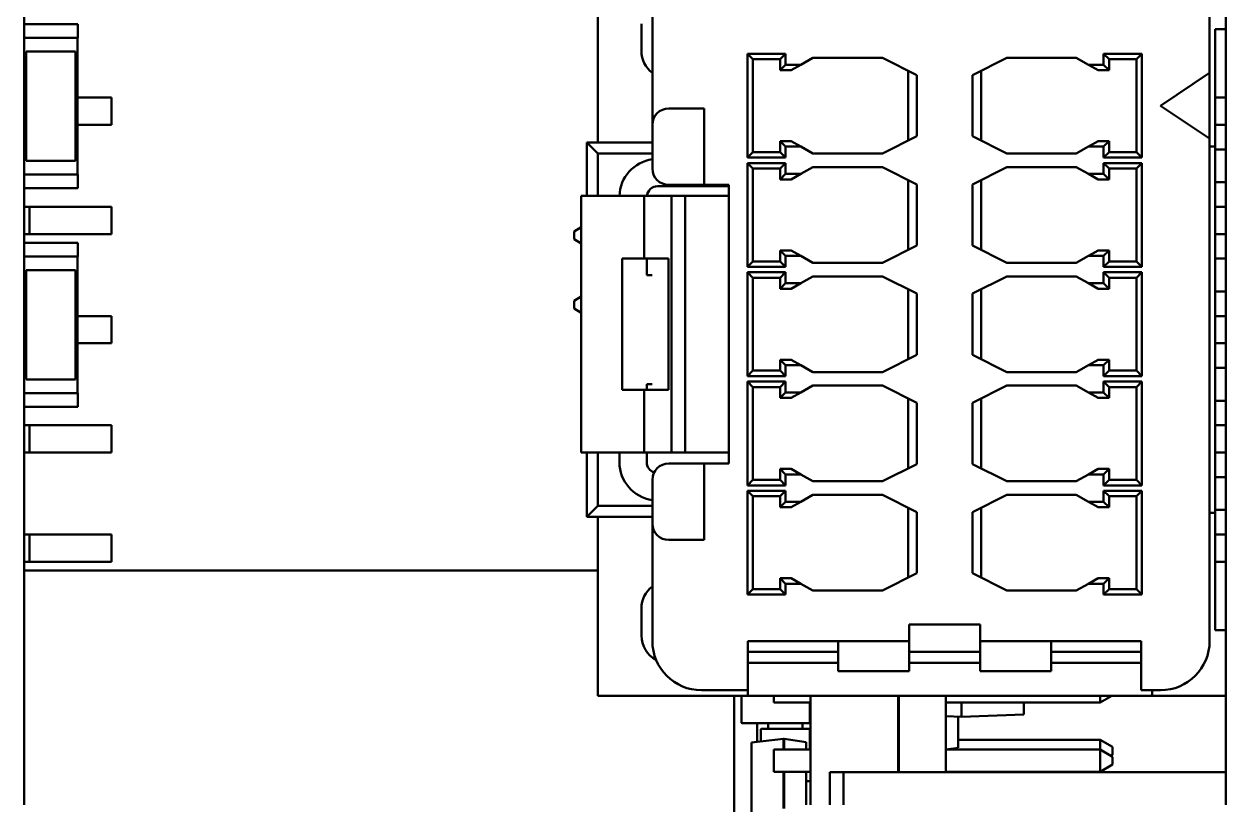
# Model space of a CAD drawing. Header units: millimetres. Extents: x 3137 to 5094, y 789 to 1822.
# Drawn here: x 3515.74 to 3537.74, y 1584.72 to 1599.02 of the extents above; entities that cross this region are included whole.
import ezdxf

# ---------------------------------------------------------------- set-up
doc = ezdxf.new("R2010")
doc.units = ezdxf.units.MM
doc.header["$LTSCALE"] = 1.8
doc.layers.add('외형선(ISO)', color=7, linetype='Continuous', lineweight=50)

msp = doc.modelspace()

# ---------------------------------------------------------------- linework, layer by layer
at = {"layer": '외형선(ISO)'}
for p, q in [((3515.742, 1612.011), (3515.742, 1584.721)), ((3526.242, 1596.846), (3526.242, 1600.121)), ((3537.742, 1598.921), (3537.742, 1600.121)), ((3527.242, 1597.171), (3527.242, 1599.321)), ((3537.442, 1599.321), (3537.442, 1598.121)), ((3516.729, 1599.011), (3515.742, 1599.011)), ((3516.729, 1598.761), (3516.729, 1599.011)), ((3527.042, 1599.021), (3527.042, 1598.521)), ((3515.742, 1598.761), (3516.729, 1598.761)), ((3516.722, 1596.261), (3516.722, 1598.761)), ((3537.742, 1598.921), (3537.542, 1598.921)), ((3537.542, 1598.921), (3537.542, 1596.771)), ((3537.742, 1596.721), (3537.742, 1598.921)), ((3516.682, 1598.511), (3515.782, 1598.511)), ((3515.782, 1598.511), (3515.782, 1597.761)), ((3516.682, 1598.511), (3516.682, 1597.761)), ((3528.982, 1598.471), (3528.982, 1596.571)), ((3529.682, 1598.471), (3528.982, 1598.471)), ((3528.982, 1598.471), (3529.082, 1598.371)), ((3529.082, 1598.371), (3529.082, 1596.671)), ((3529.582, 1598.371), (3529.082, 1598.371)), ((3529.682, 1598.471), (3529.582, 1598.371)), ((3529.582, 1598.171), (3529.582, 1598.371)), ((3529.682, 1598.271), (3529.682, 1598.471)), ((3530.182, 1598.396), (3529.959, 1598.271)), ((3530.182, 1598.396), (3531.452, 1598.396)), ((3531.452, 1598.396), (3532.082, 1598.081)), ((3533.102, 1598.081), (3533.732, 1598.396)), ((3533.732, 1598.396), (3535.002, 1598.396)), ((3535.224, 1598.271), (3535.002, 1598.396)), ((3535.502, 1598.471), (3535.502, 1598.271)), ((3536.202, 1598.471), (3535.502, 1598.471)), ((3535.502, 1598.471), (3535.602, 1598.371)), ((3536.102, 1598.371), (3535.602, 1598.371)), ((3535.602, 1598.371), (3535.602, 1598.171)), ((3536.202, 1598.471), (3536.102, 1598.371)), ((3536.102, 1596.671), (3536.102, 1598.371)), ((3536.202, 1596.571), (3536.202, 1598.471)), ((3529.682, 1598.271), (3529.582, 1598.171)), ((3529.782, 1598.171), (3529.582, 1598.171)), ((3529.959, 1598.271), (3529.682, 1598.271)), ((3529.959, 1598.271), (3529.782, 1598.171)), ((3531.922, 1598.161), (3531.922, 1596.881)), ((3532.082, 1598.081), (3532.082, 1596.961)), ((3533.102, 1596.961), (3533.102, 1598.081)), ((3533.262, 1596.881), (3533.262, 1598.161)), ((3535.502, 1598.271), (3535.224, 1598.271)), ((3535.224, 1598.271), (3535.402, 1598.171)), ((3535.602, 1598.171), (3535.402, 1598.171)), ((3535.502, 1598.271), (3535.602, 1598.171)), ((3537.442, 1598.121), (3536.542, 1597.521)), ((3537.442, 1596.921), (3537.442, 1598.121)), ((3515.782, 1597.261), (3515.782, 1597.761)), ((3516.682, 1597.261), (3516.682, 1597.761)), ((3516.722, 1597.671), (3517.342, 1597.671)), ((3517.342, 1597.171), (3517.342, 1597.671)), ((3537.542, 1597.671), (3537.742, 1597.671)), ((3527.842, 1597.471), (3527.542, 1597.471)), ((3527.842, 1597.471), (3528.192, 1597.471)), ((3528.192, 1597.171), (3528.192, 1597.471)), ((3536.542, 1597.521), (3537.442, 1596.921)), ((3515.782, 1597.261), (3515.782, 1596.511)), ((3516.682, 1597.261), (3516.682, 1596.511)), ((3516.722, 1597.171), (3517.342, 1597.171)), ((3527.242, 1596.371), (3527.242, 1597.171)), ((3528.192, 1596.371), (3528.192, 1597.171)), ((3537.542, 1597.171), (3537.742, 1597.171)), ((3526.242, 1596.646), (3526.042, 1596.846)), ((3526.042, 1595.871), (3526.042, 1596.846)), ((3526.042, 1596.846), (3527.242, 1596.846)), ((3529.582, 1596.871), (3529.782, 1596.871)), ((3529.582, 1596.671), (3529.582, 1596.871)), ((3529.682, 1596.771), (3529.582, 1596.871)), ((3529.682, 1596.771), (3529.959, 1596.771)), ((3529.682, 1596.571), (3529.682, 1596.771)), ((3529.959, 1596.771), (3529.782, 1596.871)), ((3529.959, 1596.771), (3530.182, 1596.646)), ((3532.082, 1596.961), (3531.452, 1596.646)), ((3533.732, 1596.646), (3533.102, 1596.961)), ((3535.002, 1596.646), (3535.224, 1596.771)), ((3535.224, 1596.771), (3535.402, 1596.871)), ((3535.224, 1596.771), (3535.502, 1596.771)), ((3535.402, 1596.871), (3535.602, 1596.871)), ((3535.502, 1596.771), (3535.602, 1596.871)), ((3535.502, 1596.771), (3535.502, 1596.571)), ((3535.602, 1596.871), (3535.602, 1596.671)), ((3537.442, 1596.921), (3537.442, 1587.721)), ((3537.442, 1596.771), (3537.542, 1596.771)), ((3537.542, 1590.071), (3537.542, 1596.771)), ((3526.242, 1596.646), (3527.242, 1596.646)), ((3526.242, 1595.871), (3526.242, 1596.646)), ((3528.982, 1596.571), (3529.082, 1596.671)), ((3528.982, 1596.571), (3529.682, 1596.571)), ((3529.082, 1596.671), (3529.582, 1596.671)), ((3529.682, 1596.571), (3529.582, 1596.671)), ((3531.452, 1596.646), (3530.182, 1596.646)), ((3535.002, 1596.646), (3533.732, 1596.646)), ((3535.502, 1596.571), (3535.602, 1596.671)), ((3535.502, 1596.571), (3536.202, 1596.571)), ((3535.602, 1596.671), (3536.102, 1596.671)), ((3536.202, 1596.571), (3536.102, 1596.671)), ((3537.542, 1596.721), (3537.742, 1596.721)), ((3537.742, 1596.121), (3537.742, 1596.721)), ((3516.682, 1596.511), (3515.782, 1596.511)), ((3528.192, 1596.071), (3528.192, 1596.371)), ((3528.982, 1596.471), (3528.982, 1594.571)), ((3529.682, 1596.471), (3528.982, 1596.471)), ((3528.982, 1596.471), (3529.082, 1596.371)), ((3529.082, 1596.371), (3529.082, 1594.671)), ((3529.582, 1596.371), (3529.082, 1596.371)), ((3529.682, 1596.471), (3529.582, 1596.371)), ((3529.582, 1596.171), (3529.582, 1596.371)), ((3529.682, 1596.271), (3529.682, 1596.471)), ((3530.182, 1596.396), (3529.959, 1596.271)), ((3530.182, 1596.396), (3531.452, 1596.396)), ((3531.452, 1596.396), (3532.082, 1596.081)), ((3533.102, 1596.081), (3533.732, 1596.396)), ((3533.732, 1596.396), (3535.002, 1596.396)), ((3535.224, 1596.271), (3535.002, 1596.396)), ((3535.502, 1596.471), (3535.502, 1596.271)), ((3536.202, 1596.471), (3535.502, 1596.471)), ((3535.502, 1596.471), (3535.602, 1596.371)), ((3536.102, 1596.371), (3535.602, 1596.371)), ((3535.602, 1596.371), (3535.602, 1596.171)), ((3536.202, 1596.471), (3536.102, 1596.371)), ((3536.102, 1594.671), (3536.102, 1596.371)), ((3536.202, 1594.571), (3536.202, 1596.471)), ((3516.729, 1596.261), (3515.742, 1596.261)), ((3516.729, 1596.011), (3516.729, 1596.261)), ((3529.682, 1596.271), (3529.582, 1596.171)), ((3529.782, 1596.171), (3529.582, 1596.171)), ((3529.959, 1596.271), (3529.682, 1596.271)), ((3529.959, 1596.271), (3529.782, 1596.171)), ((3531.922, 1596.161), (3531.922, 1594.881)), ((3533.262, 1594.881), (3533.262, 1596.161)), ((3535.502, 1596.271), (3535.224, 1596.271)), ((3535.224, 1596.271), (3535.402, 1596.171)), ((3535.602, 1596.171), (3535.402, 1596.171)), ((3535.502, 1596.271), (3535.602, 1596.171)), ((3537.542, 1596.121), (3537.742, 1596.121)), ((3537.742, 1594.721), (3537.742, 1596.121)), ((3515.742, 1596.011), (3516.729, 1596.011)), ((3527.339, 1596.046), (3528.192, 1596.046)), ((3527.542, 1596.071), (3527.842, 1596.071)), ((3528.192, 1596.071), (3527.842, 1596.071)), ((3528.192, 1596.071), (3528.192, 1596.046)), ((3528.192, 1596.071), (3528.642, 1596.071)), ((3528.192, 1596.046), (3528.242, 1596.046)), ((3528.242, 1596.071), (3528.242, 1596.046)), ((3528.342, 1596.046), (3528.242, 1596.046)), ((3528.342, 1596.071), (3528.342, 1596.046)), ((3528.342, 1596.046), (3528.642, 1596.046)), ((3528.642, 1590.971), (3528.642, 1596.071)), ((3532.082, 1596.081), (3532.082, 1594.961)), ((3533.102, 1594.961), (3533.102, 1596.081)), ((3515.742, 1595.671), (3515.842, 1595.671)), ((3515.842, 1595.671), (3517.342, 1595.671)), ((3515.842, 1595.171), (3515.842, 1595.671)), ((3517.342, 1595.171), (3517.342, 1595.671)), ((3527.092, 1595.871), (3525.942, 1595.871)), ((3525.942, 1595.871), (3525.942, 1591.171)), ((3527.592, 1595.871), (3527.092, 1595.871)), ((3527.092, 1595.871), (3527.092, 1594.721)), ((3527.592, 1591.171), (3527.592, 1595.871)), ((3527.842, 1595.871), (3527.592, 1595.871)), ((3527.988, 1595.871), (3527.842, 1595.871)), ((3527.842, 1595.871), (3527.842, 1591.171)), ((3528.488, 1595.871), (3527.988, 1595.871)), ((3528.642, 1595.871), (3528.488, 1595.871)), ((3537.542, 1595.671), (3537.742, 1595.671)), ((3525.809, 1595.219), (3525.942, 1595.296)), ((3525.942, 1595.296), (3525.809, 1595.219)), ((3525.809, 1595.219), (3525.942, 1595.296)), ((3525.942, 1595.296), (3525.809, 1595.219)), ((3525.809, 1595.219), (3525.942, 1595.296)), ((3525.942, 1595.296), (3525.809, 1595.219)), ((3525.809, 1595.22), (3525.942, 1595.296)), ((3525.942, 1595.296), (3525.809, 1595.22)), ((3525.809, 1595.219), (3525.942, 1595.295)), ((3525.942, 1595.295), (3525.809, 1595.219)), ((3515.742, 1595.171), (3515.842, 1595.171)), ((3516.729, 1595.011), (3515.742, 1595.011)), ((3515.842, 1595.171), (3517.342, 1595.171)), ((3516.729, 1594.761), (3516.729, 1595.011)), ((3525.809, 1595.219), (3525.809, 1595.22)), ((3525.809, 1595.22), (3525.809, 1595.22)), ((3525.809, 1595.219), (3525.809, 1595.219)), ((3525.809, 1595.219), (3525.809, 1595.219)), ((3525.809, 1595.219), (3525.809, 1595.219)), ((3525.809, 1595.219), (3525.809, 1595.219)), ((3525.809, 1595.219), (3525.809, 1595.219)), ((3525.809, 1595.219), (3525.809, 1595.219)), ((3525.809, 1595.076), (3525.809, 1595.219)), ((3525.809, 1595.219), (3525.809, 1595.219)), ((3525.942, 1594.999), (3525.809, 1595.076)), ((3537.542, 1595.171), (3537.742, 1595.171)), ((3529.582, 1594.871), (3529.782, 1594.871)), ((3529.582, 1594.671), (3529.582, 1594.871)), ((3529.682, 1594.771), (3529.582, 1594.871)), ((3529.959, 1594.771), (3529.782, 1594.871)), ((3532.082, 1594.961), (3531.452, 1594.646)), ((3533.732, 1594.646), (3533.102, 1594.961)), ((3535.224, 1594.771), (3535.402, 1594.871)), ((3535.402, 1594.871), (3535.602, 1594.871)), ((3535.502, 1594.771), (3535.602, 1594.871)), ((3535.602, 1594.871), (3535.602, 1594.671)), ((3515.742, 1594.761), (3516.729, 1594.761)), ((3516.722, 1592.261), (3516.722, 1594.761)), ((3527.092, 1594.721), (3526.692, 1594.721)), ((3526.692, 1594.721), (3526.692, 1592.321)), ((3527.538, 1594.721), (3527.092, 1594.721)), ((3527.139, 1594.721), (3527.139, 1594.421)), ((3527.538, 1592.321), (3527.538, 1594.721)), ((3528.982, 1594.571), (3529.082, 1594.671)), ((3528.982, 1594.571), (3529.682, 1594.571)), ((3529.082, 1594.671), (3529.582, 1594.671)), ((3529.682, 1594.571), (3529.582, 1594.671)), ((3529.682, 1594.771), (3529.959, 1594.771)), ((3529.682, 1594.571), (3529.682, 1594.771)), ((3529.959, 1594.771), (3530.182, 1594.646)), ((3531.452, 1594.646), (3530.182, 1594.646)), ((3535.002, 1594.646), (3533.732, 1594.646)), ((3535.002, 1594.646), (3535.224, 1594.771)), ((3535.224, 1594.771), (3535.502, 1594.771)), ((3535.502, 1594.771), (3535.502, 1594.571)), ((3535.502, 1594.571), (3535.602, 1594.671)), ((3535.502, 1594.571), (3536.202, 1594.571)), ((3535.602, 1594.671), (3536.102, 1594.671)), ((3536.202, 1594.571), (3536.102, 1594.671)), ((3537.542, 1594.721), (3537.742, 1594.721)), ((3537.742, 1594.121), (3537.742, 1594.721)), ((3516.682, 1594.511), (3515.782, 1594.511)), ((3515.782, 1594.511), (3515.782, 1593.761)), ((3516.682, 1594.511), (3516.682, 1593.761)), ((3527.239, 1594.421), (3527.139, 1594.421)), ((3528.982, 1594.471), (3528.982, 1592.571)), ((3529.682, 1594.471), (3528.982, 1594.471)), ((3528.982, 1594.471), (3529.082, 1594.371)), ((3529.082, 1594.371), (3529.082, 1592.671)), ((3529.582, 1594.371), (3529.082, 1594.371)), ((3529.682, 1594.471), (3529.582, 1594.371)), ((3529.582, 1594.171), (3529.582, 1594.371)), ((3529.682, 1594.271), (3529.682, 1594.471)), ((3530.182, 1594.396), (3529.959, 1594.271)), ((3530.182, 1594.396), (3531.452, 1594.396)), ((3531.452, 1594.396), (3532.082, 1594.081)), ((3533.102, 1594.081), (3533.732, 1594.396)), ((3533.732, 1594.396), (3535.002, 1594.396)), ((3535.224, 1594.271), (3535.002, 1594.396)), ((3535.502, 1594.471), (3535.502, 1594.271)), ((3536.202, 1594.471), (3535.502, 1594.471)), ((3535.502, 1594.471), (3535.602, 1594.371)), ((3536.102, 1594.371), (3535.602, 1594.371)), ((3535.602, 1594.371), (3535.602, 1594.171)), ((3536.202, 1594.471), (3536.102, 1594.371)), ((3536.102, 1592.671), (3536.102, 1594.371)), ((3536.202, 1592.571), (3536.202, 1594.471)), ((3529.682, 1594.271), (3529.582, 1594.171)), ((3529.782, 1594.171), (3529.582, 1594.171)), ((3529.959, 1594.271), (3529.682, 1594.271)), ((3529.959, 1594.271), (3529.782, 1594.171)), ((3531.922, 1594.161), (3531.922, 1592.881)), ((3533.262, 1592.881), (3533.262, 1594.161)), ((3535.502, 1594.271), (3535.224, 1594.271)), ((3535.224, 1594.271), (3535.402, 1594.171)), ((3535.602, 1594.171), (3535.402, 1594.171)), ((3535.502, 1594.271), (3535.602, 1594.171)), ((3537.542, 1594.121), (3537.742, 1594.121)), ((3537.742, 1592.721), (3537.742, 1594.121)), ((3525.809, 1593.949), (3525.942, 1594.026)), ((3525.942, 1594.026), (3525.809, 1593.949)), ((3525.809, 1593.949), (3525.942, 1594.026)), ((3525.942, 1594.026), (3525.809, 1593.949)), ((3525.809, 1593.949), (3525.942, 1594.026)), ((3525.942, 1594.026), (3525.809, 1593.949)), ((3525.809, 1593.95), (3525.942, 1594.026)), ((3525.942, 1594.026), (3525.809, 1593.95)), ((3525.809, 1593.949), (3525.942, 1594.025)), ((3525.942, 1594.025), (3525.809, 1593.949)), ((3525.809, 1593.949), (3525.809, 1593.95)), ((3525.809, 1593.95), (3525.809, 1593.95)), ((3525.809, 1593.949), (3525.809, 1593.949)), ((3525.809, 1593.949), (3525.809, 1593.949)), ((3525.809, 1593.949), (3525.809, 1593.949)), ((3525.809, 1593.949), (3525.809, 1593.949)), ((3525.809, 1593.949), (3525.809, 1593.949)), ((3525.809, 1593.949), (3525.809, 1593.949)), ((3525.809, 1593.806), (3525.809, 1593.949)), ((3525.809, 1593.949), (3525.809, 1593.949)), ((3532.082, 1594.081), (3532.082, 1592.961)), ((3533.102, 1592.961), (3533.102, 1594.081)), ((3515.782, 1593.261), (3515.782, 1593.761)), ((3516.682, 1593.261), (3516.682, 1593.761)), ((3525.942, 1593.729), (3525.809, 1593.806)), ((3517.342, 1593.671), (3516.722, 1593.671)), ((3517.342, 1593.671), (3517.342, 1593.171)), ((3537.742, 1593.671), (3537.542, 1593.671)), ((3515.782, 1593.261), (3515.782, 1592.511)), ((3516.682, 1593.261), (3516.682, 1592.511)), ((3517.342, 1593.171), (3516.722, 1593.171)), ((3537.742, 1593.171), (3537.542, 1593.171)), ((3529.582, 1592.871), (3529.782, 1592.871)), ((3529.582, 1592.671), (3529.582, 1592.871)), ((3529.682, 1592.771), (3529.582, 1592.871)), ((3529.959, 1592.771), (3529.782, 1592.871)), ((3532.082, 1592.961), (3531.452, 1592.646)), ((3533.732, 1592.646), (3533.102, 1592.961)), ((3535.224, 1592.771), (3535.402, 1592.871)), ((3535.402, 1592.871), (3535.602, 1592.871)), ((3535.502, 1592.771), (3535.602, 1592.871)), ((3535.602, 1592.871), (3535.602, 1592.671)), ((3528.982, 1592.571), (3529.082, 1592.671)), ((3529.082, 1592.671), (3529.582, 1592.671)), ((3529.682, 1592.571), (3529.582, 1592.671)), ((3529.682, 1592.771), (3529.959, 1592.771)), ((3529.682, 1592.571), (3529.682, 1592.771)), ((3529.959, 1592.771), (3530.182, 1592.646)), ((3531.452, 1592.646), (3530.182, 1592.646)), ((3535.002, 1592.646), (3533.732, 1592.646)), ((3535.002, 1592.646), (3535.224, 1592.771)), ((3535.224, 1592.771), (3535.502, 1592.771)), ((3535.502, 1592.771), (3535.502, 1592.571)), ((3535.502, 1592.571), (3535.602, 1592.671)), ((3535.602, 1592.671), (3536.102, 1592.671)), ((3536.202, 1592.571), (3536.102, 1592.671)), ((3537.542, 1592.721), (3537.742, 1592.721)), ((3537.742, 1592.121), (3537.742, 1592.721)), ((3516.682, 1592.511), (3515.782, 1592.511)), ((3527.139, 1592.421), (3527.139, 1592.321)), ((3527.139, 1592.421), (3527.239, 1592.421)), ((3528.982, 1592.571), (3529.682, 1592.571)), ((3528.982, 1592.471), (3528.982, 1590.571)), ((3529.682, 1592.471), (3528.982, 1592.471)), ((3528.982, 1592.471), (3529.082, 1592.371)), ((3529.082, 1592.371), (3529.082, 1590.671)), ((3529.582, 1592.371), (3529.082, 1592.371)), ((3529.682, 1592.471), (3529.582, 1592.371)), ((3529.582, 1592.171), (3529.582, 1592.371)), ((3529.682, 1592.271), (3529.682, 1592.471)), ((3530.182, 1592.396), (3529.959, 1592.271)), ((3530.182, 1592.396), (3531.452, 1592.396)), ((3531.452, 1592.396), (3532.082, 1592.081)), ((3533.102, 1592.081), (3533.732, 1592.396)), ((3533.732, 1592.396), (3535.002, 1592.396)), ((3535.224, 1592.271), (3535.002, 1592.396)), ((3535.502, 1592.571), (3536.202, 1592.571)), ((3535.502, 1592.471), (3535.502, 1592.271)), ((3536.202, 1592.471), (3535.502, 1592.471)), ((3535.502, 1592.471), (3535.602, 1592.371)), ((3536.102, 1592.371), (3535.602, 1592.371)), ((3535.602, 1592.371), (3535.602, 1592.171)), ((3536.202, 1592.471), (3536.102, 1592.371)), ((3536.102, 1590.671), (3536.102, 1592.371)), ((3536.202, 1590.571), (3536.202, 1592.471)), ((3516.729, 1592.261), (3515.742, 1592.261)), ((3516.729, 1592.011), (3516.729, 1592.261)), ((3527.092, 1592.321), (3526.692, 1592.321)), ((3527.538, 1592.321), (3527.092, 1592.321)), ((3527.092, 1592.321), (3527.092, 1591.171)), ((3529.682, 1592.271), (3529.582, 1592.171)), ((3529.782, 1592.171), (3529.582, 1592.171)), ((3529.959, 1592.271), (3529.682, 1592.271)), ((3529.959, 1592.271), (3529.782, 1592.171)), ((3531.922, 1592.161), (3531.922, 1590.881)), ((3533.262, 1590.881), (3533.262, 1592.161)), ((3535.502, 1592.271), (3535.224, 1592.271)), ((3535.224, 1592.271), (3535.402, 1592.171)), ((3535.602, 1592.171), (3535.402, 1592.171)), ((3535.502, 1592.271), (3535.602, 1592.171)), ((3515.742, 1592.011), (3516.729, 1592.011)), ((3532.082, 1592.081), (3532.082, 1590.961)), ((3533.102, 1590.961), (3533.102, 1592.081)), ((3537.542, 1592.121), (3537.742, 1592.121)), ((3537.742, 1590.721), (3537.742, 1592.121)), ((3515.742, 1591.671), (3515.842, 1591.671)), ((3515.842, 1591.671), (3517.342, 1591.671)), ((3515.842, 1591.171), (3515.842, 1591.671)), ((3517.342, 1591.171), (3517.342, 1591.671)), ((3537.542, 1591.671), (3537.742, 1591.671)), ((3515.742, 1591.171), (3515.842, 1591.171)), ((3515.842, 1591.171), (3517.342, 1591.171)), ((3527.092, 1591.171), (3525.942, 1591.171)), ((3526.042, 1589.996), (3526.042, 1591.171)), ((3526.242, 1590.196), (3526.242, 1591.171)), ((3526.639, 1590.996), (3526.639, 1591.171)), ((3527.592, 1591.171), (3527.092, 1591.171)), ((3527.139, 1591.171), (3527.139, 1590.996)), ((3527.842, 1591.171), (3527.592, 1591.171)), ((3527.988, 1591.171), (3527.842, 1591.171)), ((3528.488, 1591.171), (3527.988, 1591.171)), ((3528.642, 1591.171), (3528.488, 1591.171)), ((3537.542, 1591.171), (3537.742, 1591.171)), ((3527.842, 1590.971), (3527.542, 1590.971)), ((3527.842, 1590.971), (3528.192, 1590.971)), ((3528.192, 1590.971), (3528.642, 1590.971)), ((3528.192, 1590.671), (3528.192, 1590.971)), ((3529.582, 1590.871), (3529.782, 1590.871)), ((3529.582, 1590.671), (3529.582, 1590.871)), ((3529.682, 1590.771), (3529.582, 1590.871)), ((3529.959, 1590.771), (3529.782, 1590.871)), ((3532.082, 1590.961), (3531.452, 1590.646)), ((3533.732, 1590.646), (3533.102, 1590.961)), ((3535.224, 1590.771), (3535.402, 1590.871)), ((3535.402, 1590.871), (3535.602, 1590.871)), ((3535.502, 1590.771), (3535.602, 1590.871)), ((3535.602, 1590.871), (3535.602, 1590.671)), ((3527.242, 1590.671), (3527.242, 1589.871)), ((3528.192, 1590.671), (3528.192, 1589.871)), ((3528.982, 1590.571), (3529.082, 1590.671)), ((3529.082, 1590.671), (3529.582, 1590.671)), ((3529.682, 1590.571), (3529.582, 1590.671)), ((3529.682, 1590.771), (3529.959, 1590.771)), ((3529.682, 1590.571), (3529.682, 1590.771)), ((3529.959, 1590.771), (3530.182, 1590.646)), ((3531.452, 1590.646), (3530.182, 1590.646)), ((3535.002, 1590.646), (3533.732, 1590.646)), ((3535.002, 1590.646), (3535.224, 1590.771)), ((3535.224, 1590.771), (3535.502, 1590.771)), ((3535.502, 1590.771), (3535.502, 1590.571)), ((3535.502, 1590.571), (3535.602, 1590.671)), ((3535.602, 1590.671), (3536.102, 1590.671)), ((3536.202, 1590.571), (3536.102, 1590.671)), ((3537.542, 1590.721), (3537.742, 1590.721)), ((3537.742, 1590.121), (3537.742, 1590.721)), ((3528.982, 1590.571), (3529.682, 1590.571)), ((3528.982, 1590.471), (3528.982, 1588.571)), ((3529.682, 1590.471), (3528.982, 1590.471)), ((3528.982, 1590.471), (3529.082, 1590.371)), ((3529.682, 1590.471), (3529.582, 1590.371)), ((3529.682, 1590.271), (3529.682, 1590.471)), ((3530.182, 1590.396), (3529.959, 1590.271)), ((3530.182, 1590.396), (3531.452, 1590.396)), ((3531.452, 1590.396), (3532.082, 1590.081)), ((3533.102, 1590.081), (3533.732, 1590.396)), ((3533.732, 1590.396), (3535.002, 1590.396)), ((3535.224, 1590.271), (3535.002, 1590.396)), ((3535.502, 1590.571), (3536.202, 1590.571)), ((3535.502, 1590.471), (3535.502, 1590.271)), ((3536.202, 1590.471), (3535.502, 1590.471)), ((3535.502, 1590.471), (3535.602, 1590.371)), ((3536.202, 1590.471), (3536.102, 1590.371)), ((3536.202, 1588.571), (3536.202, 1590.471)), ((3526.042, 1589.996), (3526.242, 1590.196)), ((3526.242, 1590.196), (3527.242, 1590.196)), ((3529.082, 1590.371), (3529.082, 1588.671)), ((3529.582, 1590.371), (3529.082, 1590.371)), ((3529.582, 1590.171), (3529.582, 1590.371)), ((3529.682, 1590.271), (3529.582, 1590.171)), ((3529.782, 1590.171), (3529.582, 1590.171)), ((3529.959, 1590.271), (3529.682, 1590.271)), ((3529.959, 1590.271), (3529.782, 1590.171)), ((3531.922, 1590.161), (3531.922, 1588.881)), ((3533.262, 1588.881), (3533.262, 1590.161)), ((3535.502, 1590.271), (3535.224, 1590.271)), ((3535.224, 1590.271), (3535.402, 1590.171)), ((3535.602, 1590.171), (3535.402, 1590.171)), ((3535.502, 1590.271), (3535.602, 1590.171)), ((3536.102, 1590.371), (3535.602, 1590.371)), ((3535.602, 1590.371), (3535.602, 1590.171)), ((3536.102, 1588.671), (3536.102, 1590.371)), ((3526.042, 1589.996), (3527.242, 1589.996)), ((3526.242, 1586.721), (3526.242, 1589.996)), ((3532.082, 1590.081), (3532.082, 1588.961)), ((3533.102, 1588.961), (3533.102, 1590.081)), ((3537.442, 1590.071), (3537.542, 1590.071)), ((3537.542, 1590.121), (3537.742, 1590.121)), ((3537.542, 1590.071), (3537.542, 1587.921)), ((3537.742, 1587.921), (3537.742, 1590.121)), ((3527.242, 1587.721), (3527.242, 1589.871)), ((3528.192, 1589.571), (3528.192, 1589.871)), ((3515.742, 1589.671), (3515.842, 1589.671)), ((3515.842, 1589.671), (3517.342, 1589.671)), ((3515.842, 1589.171), (3515.842, 1589.671)), ((3517.342, 1589.171), (3517.342, 1589.671)), ((3527.542, 1589.571), (3527.842, 1589.571)), ((3528.192, 1589.571), (3527.842, 1589.571)), ((3537.542, 1589.671), (3537.742, 1589.671)), ((3515.742, 1589.171), (3515.842, 1589.171)), ((3515.842, 1589.171), (3517.342, 1589.171)), ((3537.542, 1589.171), (3537.742, 1589.171)), ((3526.242, 1589.011), (3515.742, 1589.011)), ((3529.582, 1588.871), (3529.782, 1588.871)), ((3529.682, 1588.771), (3529.582, 1588.871)), ((3529.582, 1588.671), (3529.582, 1588.871)), ((3529.959, 1588.771), (3529.782, 1588.871)), ((3532.082, 1588.961), (3531.452, 1588.646)), ((3533.732, 1588.646), (3533.102, 1588.961)), ((3535.224, 1588.771), (3535.402, 1588.871)), ((3535.402, 1588.871), (3535.602, 1588.871)), ((3535.502, 1588.771), (3535.602, 1588.871)), ((3535.602, 1588.871), (3535.602, 1588.671)), ((3528.982, 1588.571), (3529.082, 1588.671)), ((3529.082, 1588.671), (3529.582, 1588.671)), ((3529.682, 1588.571), (3529.582, 1588.671)), ((3529.682, 1588.771), (3529.959, 1588.771)), ((3529.682, 1588.571), (3529.682, 1588.771)), ((3529.959, 1588.771), (3530.182, 1588.646)), ((3531.452, 1588.646), (3530.182, 1588.646)), ((3535.002, 1588.646), (3533.732, 1588.646)), ((3535.002, 1588.646), (3535.224, 1588.771)), ((3535.224, 1588.771), (3535.502, 1588.771)), ((3535.502, 1588.771), (3535.502, 1588.571)), ((3535.502, 1588.571), (3535.602, 1588.671)), ((3535.602, 1588.671), (3536.102, 1588.671)), ((3536.202, 1588.571), (3536.102, 1588.671)), ((3528.982, 1588.571), (3529.682, 1588.571)), ((3535.502, 1588.571), (3536.202, 1588.571)), ((3527.042, 1588.321), (3527.042, 1587.821)), ((3533.242, 1588.021), (3531.942, 1588.021)), ((3531.942, 1588.021), (3531.942, 1587.721)), ((3533.242, 1587.721), (3533.242, 1588.021)), ((3537.742, 1587.921), (3537.542, 1587.921)), ((3537.742, 1586.721), (3537.742, 1587.921)), ((3531.942, 1587.721), (3528.992, 1587.721)), ((3528.992, 1586.821), (3528.992, 1587.721)), ((3529.792, 1587.521), (3528.992, 1587.521)), ((3529.792, 1587.521), (3530.642, 1587.521)), ((3530.642, 1587.171), (3530.642, 1587.721)), ((3531.942, 1587.721), (3531.942, 1587.171)), ((3531.942, 1587.521), (3533.242, 1587.521)), ((3536.192, 1587.721), (3533.242, 1587.721)), ((3533.242, 1587.171), (3533.242, 1587.721)), ((3534.542, 1587.721), (3534.542, 1587.171)), ((3534.542, 1587.521), (3535.592, 1587.521)), ((3536.192, 1587.521), (3535.592, 1587.521)), ((3536.192, 1586.821), (3536.192, 1587.721)), ((3529.792, 1587.321), (3528.992, 1587.321)), ((3529.792, 1587.321), (3530.642, 1587.321)), ((3531.942, 1587.321), (3533.242, 1587.321)), ((3534.542, 1587.321), (3535.592, 1587.321)), ((3536.192, 1587.321), (3535.592, 1587.321)), ((3531.942, 1587.171), (3530.642, 1587.171)), ((3534.542, 1587.171), (3533.242, 1587.171)), ((3526.242, 1586.721), (3528.992, 1586.721)), ((3528.992, 1586.821), (3528.142, 1586.821)), ((3528.742, 1586.721), (3528.742, 1566.711)), ((3528.877, 1586.721), (3528.877, 1586.221)), ((3528.992, 1586.721), (3528.992, 1586.821)), ((3528.992, 1586.721), (3529.792, 1586.721)), ((3529.468, 1586.721), (3529.468, 1586.598)), ((3529.792, 1586.721), (3535.592, 1586.721)), ((3530.139, 1584.721), (3530.139, 1586.721)), ((3531.742, 1585.321), (3531.742, 1586.721)), ((3531.754, 1586.721), (3531.754, 1585.321)), ((3532.617, 1586.721), (3532.617, 1585.321)), ((3535.437, 1586.721), (3535.437, 1586.598)), ((3535.65, 1586.721), (3535.437, 1586.598)), ((3535.592, 1586.721), (3536.392, 1586.721)), ((3536.542, 1586.821), (3536.192, 1586.821)), ((3536.392, 1586.721), (3536.392, 1586.821)), ((3536.392, 1586.721), (3537.742, 1586.721)), ((3537.742, 1585.321), (3537.742, 1586.721)), ((3530.139, 1586.598), (3529.468, 1586.598)), ((3530.127, 1586.221), (3530.127, 1586.598)), ((3531.754, 1586.598), (3531.742, 1586.598)), ((3535.437, 1586.598), (3532.617, 1586.598)), ((3532.9, 1586.598), (3532.9, 1586.334)), ((3534.043, 1586.598), (3534.043, 1586.374)), ((3530.122, 1586.216), (3528.882, 1586.216)), ((3529.163, 1586.216), (3529.163, 1585.877)), ((3529.363, 1586.216), (3529.363, 1586.116)), ((3529.988, 1586.216), (3529.988, 1586.116)), ((3529.99, 1586.116), (3529.99, 1586.216)), ((3532.617, 1586.344), (3532.9, 1586.334)), ((3532.842, 1586.336), (3532.842, 1585.766)), ((3534.043, 1586.374), (3532.9, 1586.334)), ((3529.227, 1586.1), (3529.227, 1586.1)), ((3529.227, 1585.884), (3529.227, 1586.1)), ((3530.111, 1586.116), (3529.243, 1586.116)), ((3529.243, 1586.116), (3530.111, 1586.116)), ((3529.243, 1586.116), (3529.243, 1586.116)), ((3530.111, 1586.116), (3529.243, 1586.116)), ((3529.243, 1586.116), (3529.243, 1586.116)), ((3530.111, 1586.116), (3530.111, 1586.116)), ((3530.111, 1586.116), (3530.111, 1586.116)), ((3530.127, 1586.1), (3530.127, 1586.1)), ((3530.127, 1586.1), (3530.127, 1585.735)), ((3529.059, 1585.866), (3529.643, 1585.93)), ((3529.643, 1585.93), (3529.059, 1585.865)), ((3529.059, 1585.865), (3529.059, 1585.866)), ((3529.059, 1582.994), (3529.059, 1585.865)), ((3529.656, 1585.93), (3529.643, 1585.93)), ((3529.643, 1585.93), (3529.643, 1585.735)), ((3529.643, 1585.93), (3529.656, 1585.93)), ((3529.643, 1585.93), (3529.643, 1585.93)), ((3529.656, 1585.93), (3530.059, 1585.868)), ((3529.656, 1585.93), (3529.656, 1585.735)), ((3529.656, 1585.93), (3529.656, 1585.93)), ((3530.059, 1585.868), (3529.656, 1585.93)), ((3530.059, 1585.868), (3530.059, 1585.735)), ((3530.059, 1585.868), (3530.059, 1585.868)), ((3530.139, 1585.914), (3530.127, 1585.914)), ((3530.127, 1585.914), (3530.139, 1585.914)), ((3530.127, 1585.914), (3530.139, 1585.914)), ((3530.139, 1585.914), (3530.127, 1585.914)), ((3531.754, 1585.914), (3531.742, 1585.914)), ((3531.742, 1585.914), (3531.754, 1585.914)), ((3531.742, 1585.914), (3531.754, 1585.914)), ((3531.754, 1585.914), (3531.742, 1585.914)), ((3532.842, 1585.766), (3532.62, 1585.735)), ((3532.842, 1585.914), (3535.437, 1585.914)), ((3535.437, 1585.914), (3532.842, 1585.914)), ((3532.842, 1585.914), (3535.437, 1585.914)), ((3535.437, 1585.914), (3532.842, 1585.914)), ((3535.437, 1585.914), (3535.437, 1585.735)), ((3535.437, 1585.914), (3535.437, 1585.914)), ((3535.437, 1585.914), (3535.437, 1585.914)), ((3535.437, 1585.914), (3535.665, 1585.782)), ((3535.665, 1585.782), (3535.437, 1585.914)), ((3535.437, 1585.914), (3535.437, 1585.914)), ((3535.665, 1585.782), (3535.437, 1585.914)), ((3535.437, 1585.914), (3535.665, 1585.782)), ((3535.665, 1585.782), (3535.665, 1585.782)), ((3535.665, 1585.782), (3535.665, 1585.782)), ((3535.665, 1585.782), (3535.665, 1585.782)), ((3535.665, 1585.782), (3535.665, 1585.639)), ((3530.139, 1585.735), (3529.468, 1585.735)), ((3529.468, 1585.734), (3529.468, 1585.735)), ((3529.468, 1585.734), (3530.139, 1585.734)), ((3529.468, 1585.734), (3529.468, 1585.328)), ((3529.468, 1585.734), (3530.139, 1585.734)), ((3530.139, 1585.734), (3529.468, 1585.734)), ((3529.468, 1585.734), (3529.468, 1585.734)), ((3529.468, 1585.734), (3529.468, 1585.734)), ((3531.754, 1585.735), (3531.742, 1585.735)), ((3531.742, 1585.734), (3531.754, 1585.734)), ((3531.742, 1585.734), (3531.754, 1585.734)), ((3531.754, 1585.734), (3531.742, 1585.734)), ((3535.437, 1585.735), (3532.617, 1585.735)), ((3532.617, 1585.734), (3535.437, 1585.734)), ((3535.437, 1585.734), (3532.617, 1585.734)), ((3532.617, 1585.734), (3535.437, 1585.734)), ((3535.437, 1585.734), (3535.437, 1585.735)), ((3535.665, 1585.603), (3535.437, 1585.735)), ((3535.437, 1585.734), (3535.437, 1585.328)), ((3535.437, 1585.734), (3535.437, 1585.734)), ((3535.437, 1585.734), (3535.665, 1585.602)), ((3535.437, 1585.734), (3535.437, 1585.734)), ((3535.437, 1585.734), (3535.665, 1585.602)), ((3535.665, 1585.602), (3535.437, 1585.734)), ((3535.665, 1585.639), (3535.634, 1585.621)), ((3535.665, 1585.602), (3535.665, 1585.603)), ((3535.665, 1585.602), (3535.665, 1585.602)), ((3535.665, 1585.602), (3535.665, 1585.602)), ((3535.665, 1585.602), (3535.665, 1585.46)), ((3530.139, 1585.328), (3529.468, 1585.328)), ((3529.643, 1585.328), (3529.643, 1584.655)), ((3529.656, 1585.328), (3529.656, 1584.655)), ((3530.059, 1585.328), (3530.059, 1584.721)), ((3530.492, 1585.321), (3530.742, 1585.321)), ((3530.492, 1584.721), (3530.492, 1585.321)), ((3530.742, 1584.721), (3530.742, 1585.321)), ((3530.742, 1585.321), (3530.842, 1585.321)), ((3537.742, 1585.321), (3530.842, 1585.321)), ((3531.754, 1585.328), (3531.742, 1585.328)), ((3531.753, 1585.328), (3531.752, 1585.321)), ((3535.437, 1585.328), (3532.617, 1585.328)), ((3535.665, 1585.46), (3535.437, 1585.328)), ((3537.742, 1585.321), (3537.742, 1584.721))]:
    msp.add_line(p, q, dxfattribs=at)
for centre, radius, start, end in [((3527.542, 1598.521), 0.5, 180, 233.1301), ((3527.542, 1597.171), 0.3, 90, 180), ((3527.339, 1595.846), 0.7, 97.965, 177.9533), ((3527.542, 1596.371), 0.3, 180, 270), ((3527.339, 1595.846), 0.2, 90, 172.8192), ((3527.339, 1590.996), 0.7, 180, 262.035), ((3527.339, 1590.996), 0.2, 180, 251.1699), ((3527.542, 1590.671), 0.3, 90, 180), ((3527.542, 1589.871), 0.3, 180, 270), ((3527.542, 1588.321), 0.5, 126.8699, 180), ((3527.542, 1587.821), 0.5, 180, 242.3363), ((3528.142, 1587.721), 0.9, 180, 270), ((3536.542, 1587.721), 0.9, 270, 0), ((3529.243, 1586.1), 0.016, 90, 180), ((3529.243, 1586.1), 0.016, 90, 180), ((3530.111, 1586.1), 0.016, 0, 90), ((3530.111, 1586.1), 0.016, 0, 90)]:
    msp.add_arc(centre, radius, start, end, dxfattribs=at)
for points, knots in [([(3528.877, 1586.221), (3528.877, 1586.221), (3528.877, 1586.221), (3528.877, 1586.221), (3528.877, 1586.219), (3528.879, 1586.216), (3528.882, 1586.216)], [-0.0000046349, -0.0000046349, -0.0000046349, -0.0000046349, 0.0000103556, 0.0000103556, 0.0000103556, 0.0009547571, 0.0009547571, 0.0009547571, 0.0009547571]), ([(3530.122, 1586.216), (3530.123, 1586.216), (3530.125, 1586.217), (3530.126, 1586.218), (3530.126, 1586.218), (3530.126, 1586.219), (3530.126, 1586.219), (3530.127, 1586.219), (3530.127, 1586.22), (3530.127, 1586.22), (3530.127, 1586.22), (3530.127, 1586.22), (3530.127, 1586.22), (3530.127, 1586.22), (3530.127, 1586.221), (3530.127, 1586.221), (3530.127, 1586.221), (3530.127, 1586.221), (3530.127, 1586.221), (3530.127, 1586.221), (3530.127, 1586.221), (3530.127, 1586.221)], [0.000000157, 0.000000157, 0.000000157, 0.000000157, 0.0004739493, 0.0004739493, 0.0004739493, 0.0007108454, 0.0007108454, 0.0007108454, 0.0008292935, 0.0008292935, 0.0008292935, 0.0008885175, 0.0008885175, 0.0008885175, 0.0009181295, 0.0009181295, 0.0009181295, 0.0009329355, 0.0009329355, 0.0009329355, 0.0009477415, 0.0009477415, 0.0009477415, 0.0009477415])]:
    msp.add_open_spline(points, degree=3, knots=knots, dxfattribs=at)
msp.add_open_spline([(3530.059, 1585.155), (3530.104, 1585.155), (3530.138, 1585.155), (3530.139, 1585.155)], degree=3, dxfattribs=at)

doc.saveas('drawing.dxf')
